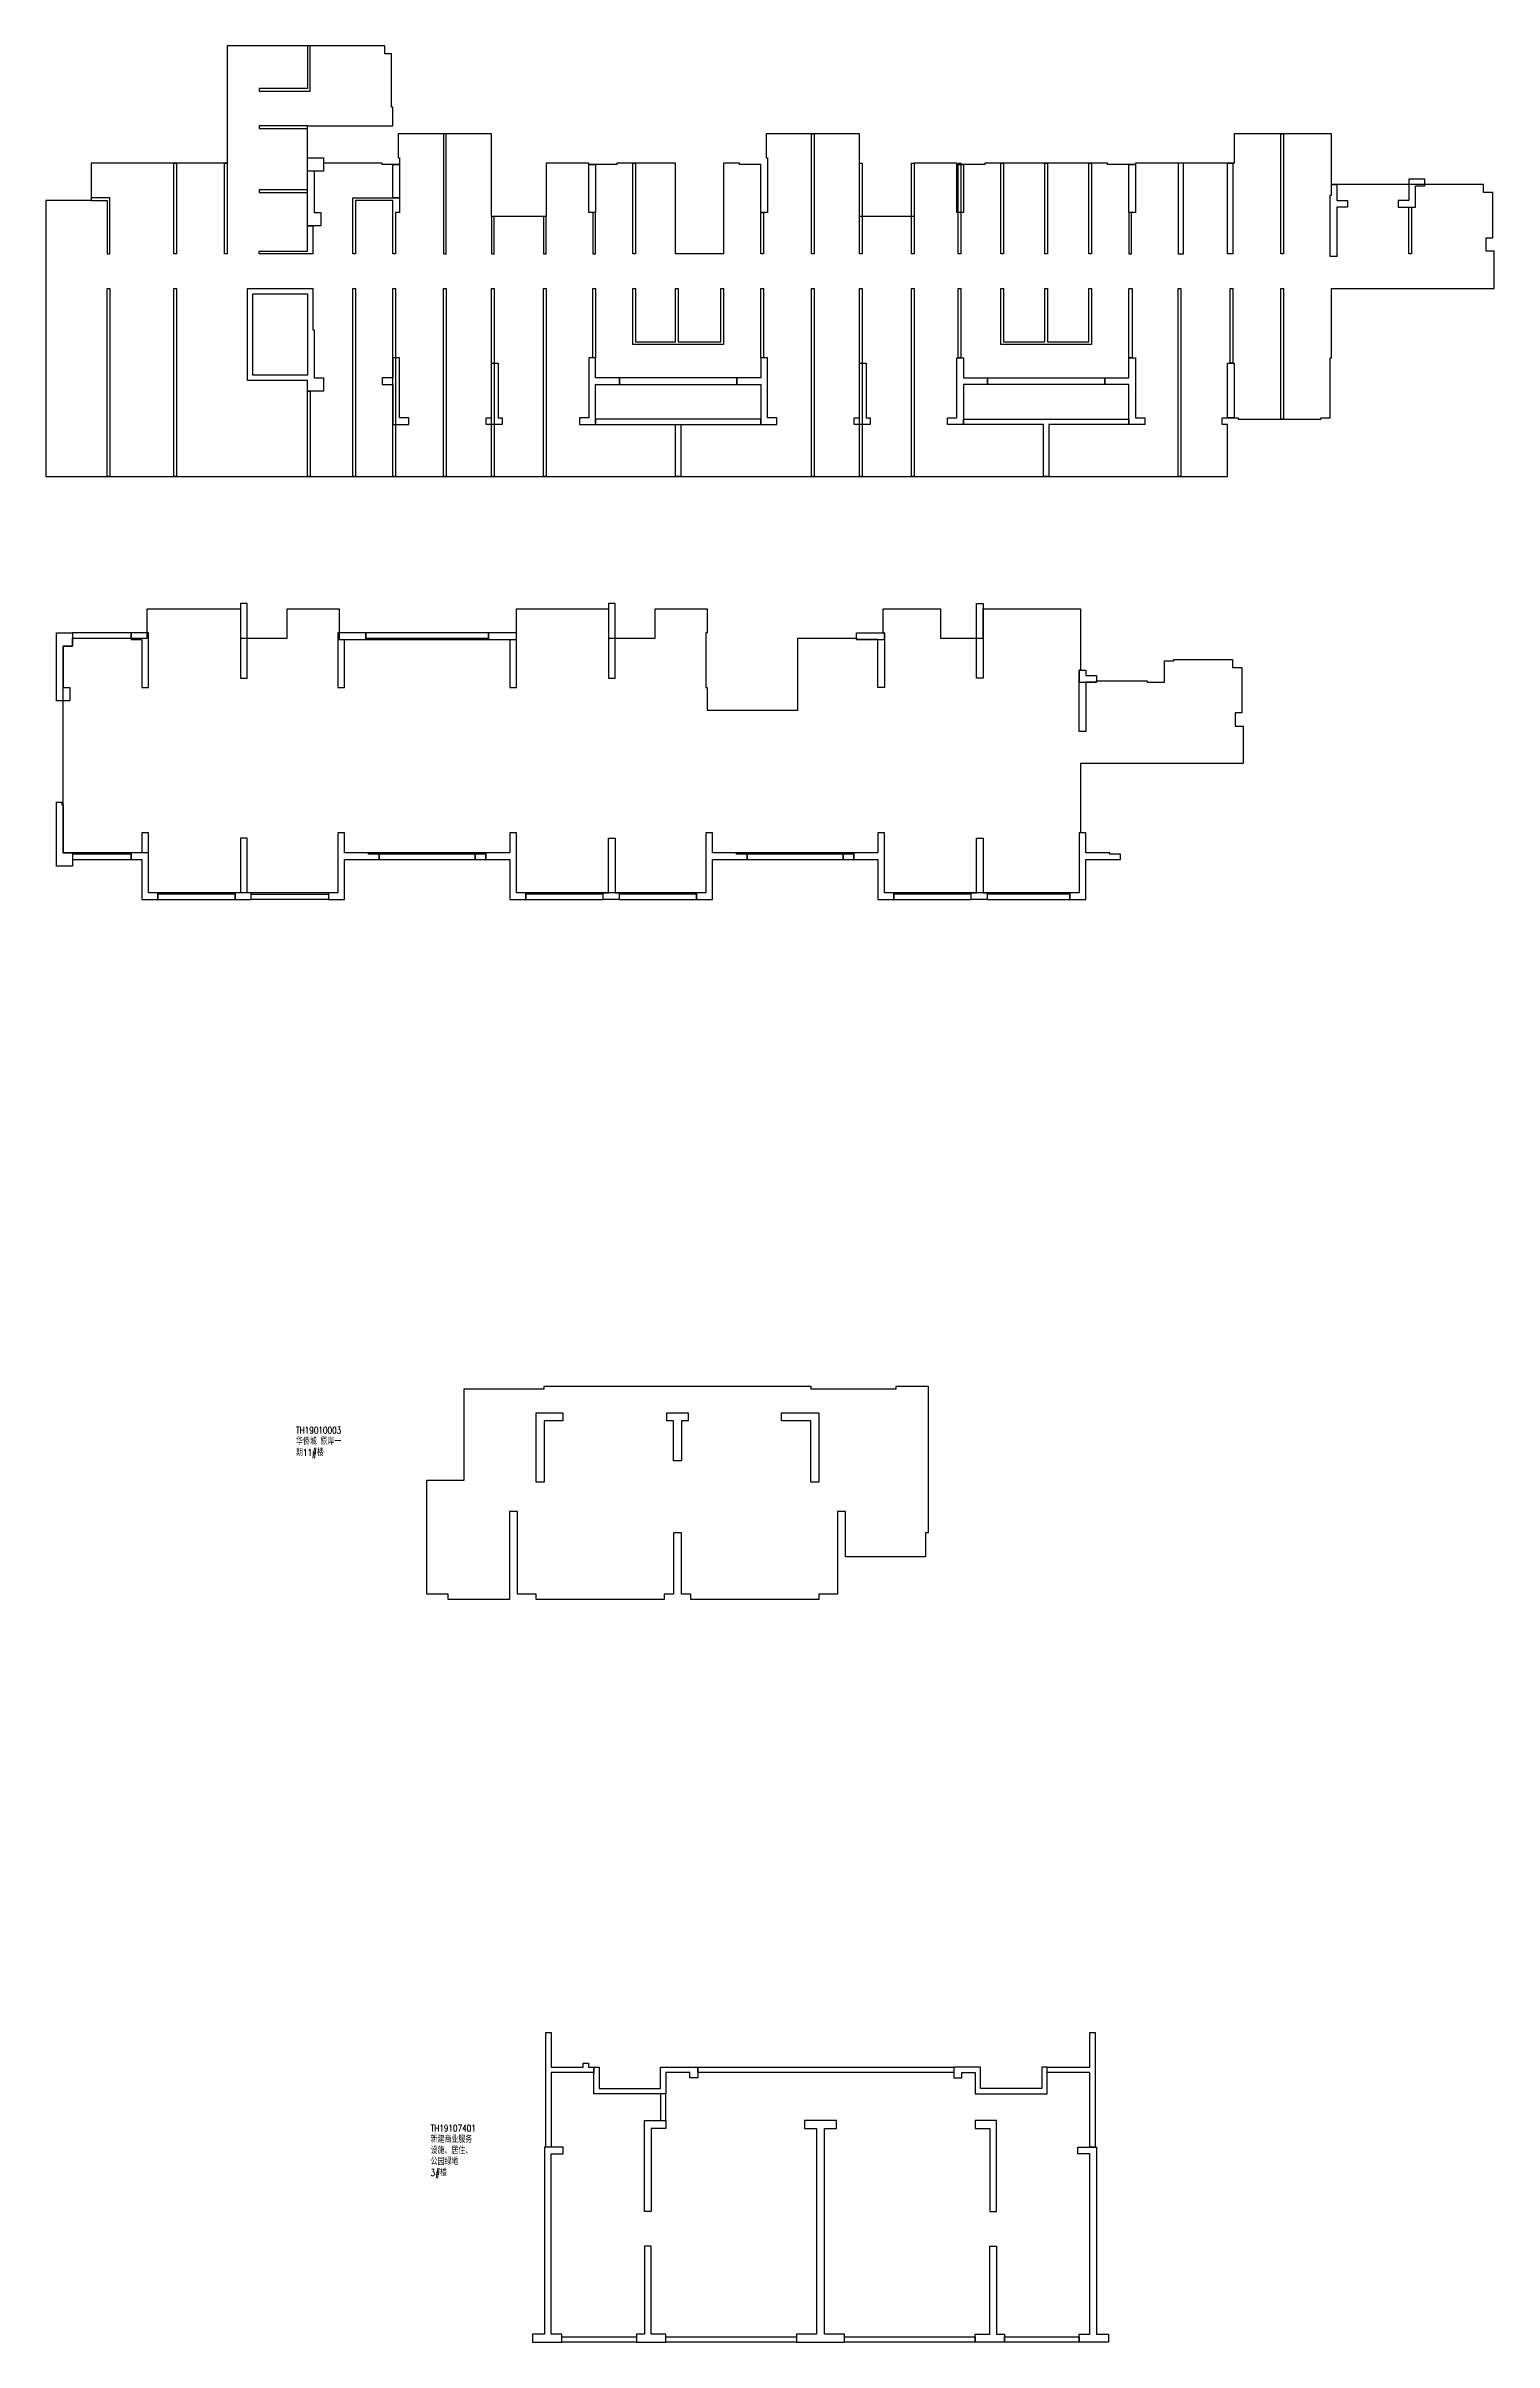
# Model space of a CAD drawing. Extents: x 562698 to 1410372, y 90292 to 698191.
# Drawn here: x 900347 to 954653, y 438874 to 524976 of the extents above; entities that cross this region are included whole.
import ezdxf

# ---------------------------------------------------------------- set-up
doc = ezdxf.new("R2010")
doc.units = 0
doc.header["$LTSCALE"] = 1000
doc.layers.add('2号角度', color=3, linetype='CONTINUOUS')
doc.layers.add('墙', color=6, linetype='CONTINUOUS')
doc.layers.add('AD-AREA-OUTL', color=31, linetype='CONTINUOUS', plot=False)
doc.styles.add('_TEL_DIM', font='SIMPLEX.shx', dxfattribs={"width": 0.8, "height": 3.5, "bigfont": 'tssdchn.shx'})

msp = doc.modelspace()

# ---------------------------------------------------------------- linework, layer by layer
at = {"layer": 'AD-AREA-OUTL'}
for points in [[(900347, 508836), (902647, 508836), (944653, 508836), (944653, 510776), (944453, 510776), (944453, 511026), (945053, 511026), (945053, 510976), (948153, 510976), (948153, 511026), (948503, 511026), (948503, 513276), (948553, 513276), (948553, 515876), (954653, 515876), (954653, 517276), (954353, 517276), (954353, 517776), (954603, 517776), (954603, 519476), (954253, 519476), (954253, 519776), (948553, 519776), (948553, 521676), (944903, 521676), (944903, 520576), (941203, 520576), (941203, 520526), (940153, 520526), (940153, 520576), (935553, 520576), (935553, 520526), (934753, 520526), (934503, 520526), (934503, 520576), (932903, 520576), (932903, 518576), (930853, 518576), (930853, 521676), (927353, 521676), (927353, 520776), (927403, 520776), (927403, 518726), (927153, 518726), (927153, 520526), (926353, 520526), (926353, 520576), (925753, 520576), (925753, 517176), (923953, 517176), (923953, 520576), (921753, 520576), (921753, 520526), (920953, 520526), (920703, 520526), (920703, 520576), (919103, 520576), (919103, 518576), (917153, 518576), (917053, 518576), (917053, 521676), (913553, 521676), (913553, 520776), (913603, 520776), (913603, 520526), (912953, 520526), (912953, 520576), (910753, 520576), (910753, 520276), (910403, 520276), (910153, 520276), (910153, 521976), (913353, 521976), (913353, 522676), (913303, 522676), (913303, 524676), (913053, 524676), (913053, 524976), (907147, 524976), (907146, 520576), (902047, 520576), (902047, 519176), (900347, 519176)], [(945198, 501665), (945198, 499965), (944948, 499965), (944948, 499465), (945248, 499465), (945248, 498065), (939148, 498065), (939148, 495465), (939098, 495465), (939098, 493215), (931798, 493215), (931798, 495465), (931548, 495465), (931548, 494715), (925348, 494715), (925348, 495465), (925098, 495465), (925098, 493215), (917998, 493215), (917998, 495465), (917748, 495465), (917748, 494715), (911548, 494715), (911548, 495465), (911298, 495465), (911298, 493215), (904198, 493215), (904198, 494715), (900998, 494715), (900998, 502465), (901348, 502465), (901348, 502765), (903948, 502765), (904148, 502765), (904148, 503865), (907648, 503865), (907648, 502765), (909398, 502765), (909398, 503865), (911348, 503865), (911348, 502715), (917748, 502715), (917998, 502715), (917998, 503865), (921448, 503865), (921448, 502765), (923198, 502765), (923198, 503865), (925148, 503865), (925148, 502965), (925098, 502965), (925098, 500915), (925148, 500915), (925148, 500065), (928548, 500065), (928548, 502765), (930748, 502765), (930748, 502715), (931798, 502716), (931798, 502965), (931748, 502965), (931748, 503865), (933898, 503865), (933898, 502765), (935498, 502765), (935498, 503865), (939148, 503865), (939148, 501565), (939098, 501565), (939098, 501115), (939748, 501115), (939748, 501165), (941648, 501165), (941648, 501115), (942298, 501115), (942298, 501915), (942648, 501915), (942648, 501965), (944848, 501965), (944848, 501665)], [(933329, 469218), (933329, 468318), (930329, 468318), (930329, 470018), (930029, 470018), (930029, 466918), (929329, 466918), (929329, 466718), (924529, 466718), (924529, 466918), (924179, 466918), (924179, 469218), (923879, 469218), (923879, 466918), (923529, 466918), (923529, 466718), (918729, 466718), (918729, 466918), (918029, 466918), (918029, 470018), (917729, 470018), (917729, 466718), (915429, 466718), (915429, 466918), (914629, 466917), (914629, 471198), (916029, 471198), (916029, 474618), (919029, 474618), (919029, 474718), (929029, 474718), (929029, 474618), (932229, 474618), (932229, 474718), (933429, 474718), (933429, 469218)]]:
    msp.add_lwpolyline(points, close=True, dxfattribs=at)
at = {"layer": 'AD-AREA-OUTL', "const_width": 10}
msp.add_lwpolyline([(919298, 439177), (919298, 445927), (919748, 445927), (919748, 446177), (919298, 446177), (919298, 448977), (920898, 448977), (920898, 448177), (923398, 448177), (923398, 447177), (922798, 447177), (922798, 443777), (923048, 443777), (923048, 446877), (923598, 446877), (923598, 448977), (924498, 448977), (924498, 448777), (924798, 448777), (924798, 448977), (934398, 448977), (934398, 448777), (934698, 448777), (934698, 448977), (935198, 448977), (935198, 448177), (937898, 448177), (937898, 448977), (939498, 448977), (939498, 446177), (939048, 446177), (939048, 445927), (939498, 445927), (939498, 439177), (939098, 439177), (939098, 439077), (936298, 439077), (936298, 439177), (935998, 439177), (935998, 442477), (935748, 442477), (935748, 439177), (935198, 439177), (935198, 439077), (930298, 439077), (930298, 439177), (929548, 439177), (929548, 446877), (929998, 446877), (929998, 447177), (928798, 447177), (928798, 446877), (929248, 446877), (929248, 439177), (928498, 439177), (928498, 439077), (923598, 439077), (923598, 439177), (923048, 439177), (923048, 442477), (922798, 442477), (922798, 439177), (922498, 439177), (922498, 439077), (919698, 439077), (919698, 439177)], close=True, dxfattribs=at)
at = {"layer": '墙'}
for points in [[(908347, 523376), (908347, 523276), (910253, 523276), (910253, 524976), (910153, 524976), (910153, 523376)], [(908347, 521876), (910153, 521876), (910153, 521976), (908347, 521976)], [(915253, 517176), (915353, 517176), (915353, 521676), (915253, 521676)], [(929153, 517176), (929053, 517176), (929053, 521676), (929153, 521676)], [(946753, 517176), (946653, 517176), (946653, 521676), (946753, 521676)], [(905147, 520576), (905247, 520576), (905247, 517176), (905147, 517176)], [(907047, 520576), (907147, 520576), (907147, 517176), (907047, 517176)], [(910653, 518226), (910153, 518226), (910153, 520776), (910753, 520776), (910753, 520276), (910403, 520276), (910403, 518726), (910653, 518726)], [(913353, 520526), (913603, 520526), (913603, 519276), (913353, 519276)], [(920953, 518726), (920703, 518726), (920703, 520526), (920953, 520526)], [(922453, 517176), (922353, 517176), (922353, 520576), (922453, 520576)], [(930953, 517176), (930853, 517176), (930853, 520576), (930953, 520576)], [(932903, 517176), (932803, 517176), (932803, 520576), (932903, 520576)], [(934753, 518726), (934503, 518726), (934503, 520526), (934753, 520526)], [(934653, 517176), (934553, 517176), (934553, 520576), (934653, 520576)], [(936253, 517176), (936153, 517176), (936153, 520576), (936253, 520576)], [(937903, 517176), (937803, 517176), (937803, 520576), (937903, 520576)], [(939553, 517176), (939453, 517176), (939453, 520576), (939553, 520576)], [(941203, 518726), (940953, 518726), (940953, 520526), (941203, 520526)], [(942803, 517176), (943003, 517176), (943003, 520576), (942803, 520576)], [(944853, 517176), (944653, 517176), (944653, 520576), (944853, 520576)], [(902647, 517176), (902747, 517176), (902747, 519276), (902047, 519276), (902047, 519176), (902647, 519176)], [(908347, 519476), (910153, 519476), (910153, 519576), (908347, 519576)], [(913453, 518726), (913453, 517176), (913353, 517176), (913353, 519176), (911953, 519176), (911953, 517176), (911853, 517176), (911853, 519276), (913603, 519276), (913603, 518726)], [(948553, 519776), (948753, 519776), (948753, 519376), (948753, 519176), (949153, 519176), (949153, 518926), (948753, 518926), (948753, 517076), (948503, 517076), (948503, 519376), (948553, 519376)], [(951453, 519976), (951453, 519176), (951053, 519176), (951053, 518926), (951703, 518926), (951703, 519726), (952053, 519726), (952053, 519976)], [(917053, 517176), (917153, 517176), (917153, 518576), (917053, 518576)], [(919003, 517176), (919103, 517176), (919103, 518576), (919003, 518576)], [(920853, 517176), (920953, 517176), (920953, 518726), (920853, 518726)], [(927253, 517176), (927153, 517176), (927153, 518726), (927253, 518726)], [(940953, 517176), (941053, 517176), (941053, 518726), (940953, 518726)], [(951453, 518926), (951553, 518926), (951553, 517176), (951453, 517176)], [(908347, 517176), (908347, 517276), (910153, 517276), (910153, 518226), (910353, 518226), (910353, 517176)], [(902647, 515876), (902747, 515876), (902747, 508836), (902647, 508836)], [(905147, 515876), (905247, 515876), (905247, 508836), (905147, 508836)], [(910153, 512426), (907903, 512426), (907903, 515876), (910353, 515876), (910353, 514326), (910403, 514326), (910403, 512526), (910753, 512526), (910753, 512026), (910153, 512026)], [(911853, 515876), (911953, 515876), (911953, 508836), (911853, 508836)], [(913453, 508836), (913353, 508836), (913353, 515876), (913453, 515876)], [(915253, 515876), (915353, 515876), (915353, 508836), (915253, 508836)], [(917053, 515876), (917153, 515876), (917153, 508836), (917053, 508836)], [(919003, 515876), (919103, 515876), (919103, 508836), (919003, 508836)], [(920853, 515876), (920953, 515876), (920953, 513276), (920853, 513276)], [(925753, 515876), (925753, 513776), (922353, 513776), (922353, 515876), (922453, 515876), (922453, 513876), (923953, 513876), (923953, 515876), (924053, 515876), (924053, 513876), (925653, 513876), (925653, 515876)], [(927153, 515876), (927253, 515876), (927253, 513276), (927153, 513276)], [(929053, 515876), (929153, 515876), (929153, 508836), (929053, 508836)], [(930853, 515876), (930953, 515876), (930953, 508836), (930853, 508836)], [(932803, 515876), (932903, 515876), (932903, 508836), (932803, 508836)], [(934553, 515876), (934653, 515876), (934653, 513276), (934553, 513276)], [(939553, 515876), (939553, 513776), (936153, 513776), (936153, 515876), (936253, 515876), (936253, 513876), (937803, 513876), (937803, 515876), (937903, 515876), (937903, 513876), (939453, 513876), (939453, 515876)], [(940953, 515876), (941078, 515876), (941078, 513276), (940953, 513276)], [(942803, 515876), (942903, 515876), (942903, 508836), (942803, 508836)], [(944753, 515876), (944853, 515876), (944853, 513076), (944753, 513076)], [(946653, 515876), (946753, 515876), (946753, 510976), (946653, 510976)], [(908103, 515676), (910153, 515676), (910153, 512626), (908103, 512626)], [(913603, 513276), (913353, 513276), (913353, 512526), (912953, 512526), (912953, 512276), (913353, 512276), (913353, 510776), (913953, 510776), (913953, 511026), (913603, 511026)], [(920703, 513276), (920703, 511026), (920353, 511026), (920353, 510776), (920953, 510776), (920953, 512276), (921853, 512276), (921853, 512526), (920953, 512526), (920953, 513276)], [(927753, 510776), (927753, 511026), (927403, 511026), (927403, 513276), (927153, 513276), (927153, 512526), (926253, 512526), (926253, 512276), (927153, 512276), (927153, 510776)], [(934503, 513276), (934753, 513276), (934753, 512526), (935653, 512526), (935653, 512276), (934753, 512276), (934753, 510776), (934153, 510776), (934153, 511026), (934503, 511026)], [(941553, 511026), (941553, 510776), (940953, 510776), (940953, 512276), (940053, 512276), (940053, 512526), (940953, 512526), (940953, 513276), (941203, 513276), (941203, 511026)], [(917053, 513076), (917303, 513076), (917303, 511026), (917453, 511026), (917453, 510776), (916853, 510776), (916853, 511026), (917053, 511026)], [(921853, 512276), (926253, 512276), (926253, 512526), (921853, 512526)], [(930853, 513076), (931103, 513076), (931103, 511026), (931253, 511026), (931253, 510776), (930653, 510776), (930653, 511026), (930853, 511026)], [(940053, 512276), (935653, 512276), (935653, 512526), (940053, 512526)], [(944653, 513076), (944903, 513076), (944903, 511026), (944653, 511026)], [(910153, 512026), (910253, 512026), (910253, 508836), (910153, 508836)], [(920953, 510776), (927153, 510776), (927153, 510976), (920953, 510976)], [(923953, 510776), (924153, 510776), (924153, 508836), (923953, 508836)], [(934753, 510776), (934753, 510976), (940953, 510976), (940953, 510776), (937953, 510776), (937953, 508836), (937753, 508836), (937753, 510776)], [(907648, 501265), (907898, 501265), (907898, 504065), (907648, 504065)], [(921448, 501265), (921698, 501265), (921698, 504065), (921448, 504065)], [(935498, 501265), (935248, 501265), (935248, 504065), (935498, 504065)], [(901248, 500415), (900748, 500415), (900748, 502965), (901348, 502965), (901348, 502465), (900998, 502465), (900998, 500915), (901248, 500915)], [(901348, 502765), (903548, 502765), (903548, 502965), (901348, 502965)], [(903548, 502965), (903548, 502715), (903948, 502715), (903948, 500915), (904198, 500915), (904198, 502965)], [(911298, 500915), (911548, 500915), (911548, 502715), (912348, 502715), (912348, 502965), (911298, 502965)], [(912348, 502765), (916948, 502765), (916948, 502965), (912348, 502965)], [(916948, 502965), (916948, 502715), (917748, 502715), (917748, 500915), (917998, 500915), (917998, 502965)], [(930748, 502965), (931798, 502965), (931798, 500915), (931548, 500915), (931548, 502715), (930748, 502715)], [(939348, 499265), (939098, 499265), (939098, 501565), (939348, 501565), (939348, 501365), (939748, 501365), (939748, 501115), (939348, 501115)], [(900748, 496615), (900948, 496615), (900948, 496515), (900998, 496515), (900998, 494715), (901348, 494715), (901348, 494215), (900748, 494215)], [(903948, 495465), (903948, 494715), (903548, 494715), (903548, 494465), (903948, 494465), (903948, 492965), (904548, 492965), (904548, 493215), (904198, 493215), (904198, 495465)], [(907648, 495265), (907648, 493215), (907448, 493215), (907448, 492965), (908048, 492965), (908048, 493215), (907898, 493215), (907898, 495265)], [(911548, 495465), (911298, 495465), (911298, 493215), (910948, 493215), (910948, 492965), (911548, 492965), (911548, 494465), (912848, 494465), (912848, 494665), (912448, 494665), (912448, 494715), (911548, 494715)], [(917998, 495465), (917748, 495465), (917748, 494715), (916848, 494715), (916848, 494465), (917748, 494465), (917748, 492965), (918348, 492965), (918348, 493215), (917998, 493215)], [(921448, 495265), (921698, 495265), (921698, 493215), (921848, 493215), (921848, 492965), (921248, 492965), (921248, 493215), (921448, 493215)], [(925348, 495465), (925098, 495465), (925098, 493215), (924748, 493215), (924748, 492965), (925348, 492965), (925348, 494465), (926648, 494465), (926648, 494665), (926248, 494665), (926248, 494715), (925348, 494715)], [(931798, 495465), (931548, 495465), (931548, 494715), (930648, 494715), (930648, 494465), (931548, 494465), (931548, 492965), (932148, 492965), (932148, 493215), (931798, 493215)], [(935248, 495265), (935498, 495265), (935498, 493215), (935648, 493215), (935648, 492965), (935048, 492965), (935048, 493215), (935248, 493215)], [(939348, 495465), (939098, 495465), (939098, 493215), (938748, 493215), (938748, 492965), (939348, 492965), (939348, 494465), (940648, 494465), (940648, 494665), (940248, 494665), (940248, 494715), (939348, 494715)], [(901348, 494465), (903548, 494465), (903548, 494665), (901348, 494665)], [(912848, 494465), (916448, 494465), (916448, 494665), (912848, 494665)], [(916448, 494465), (916848, 494465), (916848, 494665), (916448, 494665)], [(926648, 494465), (930248, 494465), (930248, 494665), (926648, 494665)], [(930248, 494465), (930648, 494465), (930648, 494665), (930248, 494665)], [(904548, 492965), (907448, 492965), (907448, 493165), (904548, 493165)], [(908048, 493165), (910948, 493165), (910948, 492965), (908048, 492965)], [(918348, 492965), (921248, 492965), (921248, 493165), (918348, 493165)], [(921848, 492965), (924748, 492965), (924748, 493165), (921848, 493165)], [(932148, 492965), (935048, 492965), (935048, 493165), (932148, 493165)], [(935648, 492965), (938748, 492965), (938748, 493165), (935648, 493165)], [(919729, 473718), (919729, 473418), (919029, 473418), (919029, 471118), (918729, 471118), (918729, 473718)], [(924429, 473718), (924429, 473418), (924179, 473418), (924179, 471918), (923879, 471918), (923879, 473418), (923629, 473418), (923629, 473718)], [(927929, 473418), (927929, 473718), (929329, 473718), (929329, 471118), (929029, 471118), (929029, 473418)], [(919298, 446177), (919098, 446177), (919098, 450477), (919298, 450477), (919298, 449177), (920498, 449177), (920498, 449327), (920698, 449327), (920698, 449177), (920898, 449177), (920898, 448977), (919298, 448977)], [(939498, 450477), (939698, 450477), (939698, 446177), (939498, 446177), (939498, 448977), (937898, 448977), (937898, 449177), (939498, 449177)], [(920898, 449177), (921098, 449177), (921098, 448377), (923398, 448377), (923398, 449177), (924798, 449177), (924798, 448777), (924498, 448777), (924498, 448977), (923598, 448977), (923598, 448177), (920898, 448177)], [(924798, 449177), (934398, 449177), (934398, 448977), (924798, 448977)], [(937898, 449177), (937698, 449177), (937698, 448377), (935398, 448377), (935398, 449177), (934398, 449177), (934398, 448777), (934698, 448777), (934698, 448977), (935198, 448977), (935198, 448177), (937898, 448177)], [(923598, 447177), (923598, 448177), (923398, 448177), (923398, 447177)], [(923598, 447177), (923598, 446877), (923048, 446877), (923048, 443777), (922798, 443777), (922798, 447177)], [(930298, 438877), (930298, 439177), (929548, 439177), (929548, 446877), (929998, 446877), (929998, 447177), (928798, 447177), (928798, 446877), (929248, 446877), (929248, 439177), (928498, 439177), (928498, 438874)], [(935198, 446877), (935748, 446877), (935748, 443777), (935998, 443777), (935998, 447177), (935198, 447177)], [(919748, 445927), (919748, 446177), (919048, 446177), (919048, 439177), (918598, 439177), (918598, 438877), (919698, 438877), (919698, 439177), (919298, 439177), (919298, 445927)], [(939048, 446177), (939748, 446177), (939748, 439177), (940198, 439177), (940198, 438877), (939098, 438877), (939098, 439177), (939498, 439177), (939498, 445927), (939048, 445927)], [(923598, 438877), (923598, 439177), (923048, 439177), (923048, 442477), (922798, 442477), (922798, 439177), (922498, 439177), (922498, 438877)], [(935748, 442477), (935998, 442477), (935998, 439177), (936298, 439177), (936298, 438877), (935198, 438877), (935198, 439177), (935748, 439177)], [(922498, 438877), (919698, 438877), (919698, 439077), (922498, 439077)], [(928498, 438877), (923598, 438877), (923598, 439077), (928498, 439077)], [(935198, 438877), (930298, 438877), (930298, 439077), (935198, 439077)], [(939098, 438877), (936298, 438877), (936298, 439077), (939098, 439077)]]:
    msp.add_lwpolyline(points, close=True, dxfattribs=at)

# ---------------------------------------------------------------- texts
at = {"layer": '2号角度', "color": 3, "char_height": 250, "attachment_point": 1, "style": '_TEL_DIM'}
for s, insert, width in [('TH19010003华侨城 原岸一期11#楼', (909725, 473189), 1860), ('TH19107401新建商业服务设施、居住、公园绿地\\P3#楼', (914773, 447019), 1770)]:
    msp.add_mtext(s, dxfattribs=dict(at, insert=insert, width=width))

doc.saveas('drawing.dxf')
